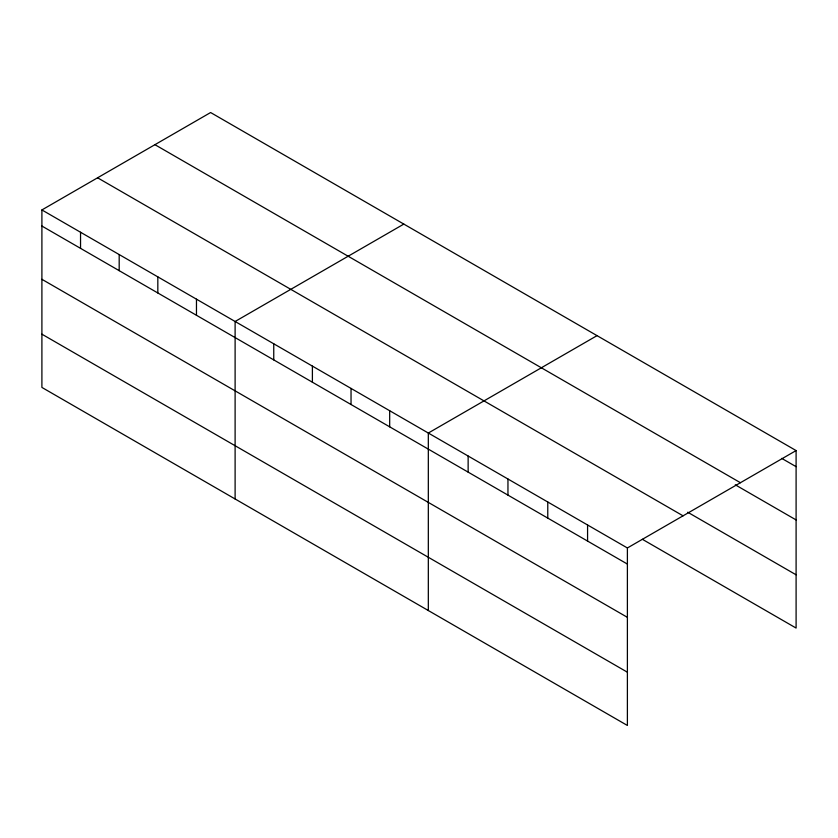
<?xml version="1.0" encoding="UTF-8"?>
<svg xmlns="http://www.w3.org/2000/svg" width="838" height="838" viewBox="0 0 838 838"><rect width="100%" height="100%" fill="white"/><g stroke="black" fill="none" stroke-linecap="round" stroke-linejoin="round"><path stroke-width="1.26" d="M41.9 209.94L627.39 547.968L627.39 725.467L41.9 387.428L41.9 209.94L210.61 112.533L796.1 450.572L796.1 628.06L642.379 539.305M403.822 224.092L235.111 321.488L235.111 498.987M597.033 335.64L428.323 433.036L428.323 610.535M627.39 547.968L796.1 450.572M781.718 458.376L796.1 466.672M154.936 144.681L740.425 482.709M735.272 484.814L796.1 519.927M687.715 512.228L796.1 574.805M97.575 177.792L683.064 515.831M41.9 226.04L627.39 564.068M41.9 279.305L627.39 617.334M41.9 334.173L627.39 672.202M587.574 524.986L587.574 541.086M547.769 501.993L547.769 518.104M507.954 479.011L507.954 495.111M468.138 456.029L468.138 472.129M389.68 410.725L389.68 426.835M351.038 388.423L351.038 404.524M312.396 366.112L312.396 382.212M273.754 343.8L273.754 359.9M196.469 299.176L196.469 315.287M157.827 276.865L157.827 292.975M119.185 254.563L119.185 270.664M80.542 232.252L80.542 248.352"/></g></svg>
